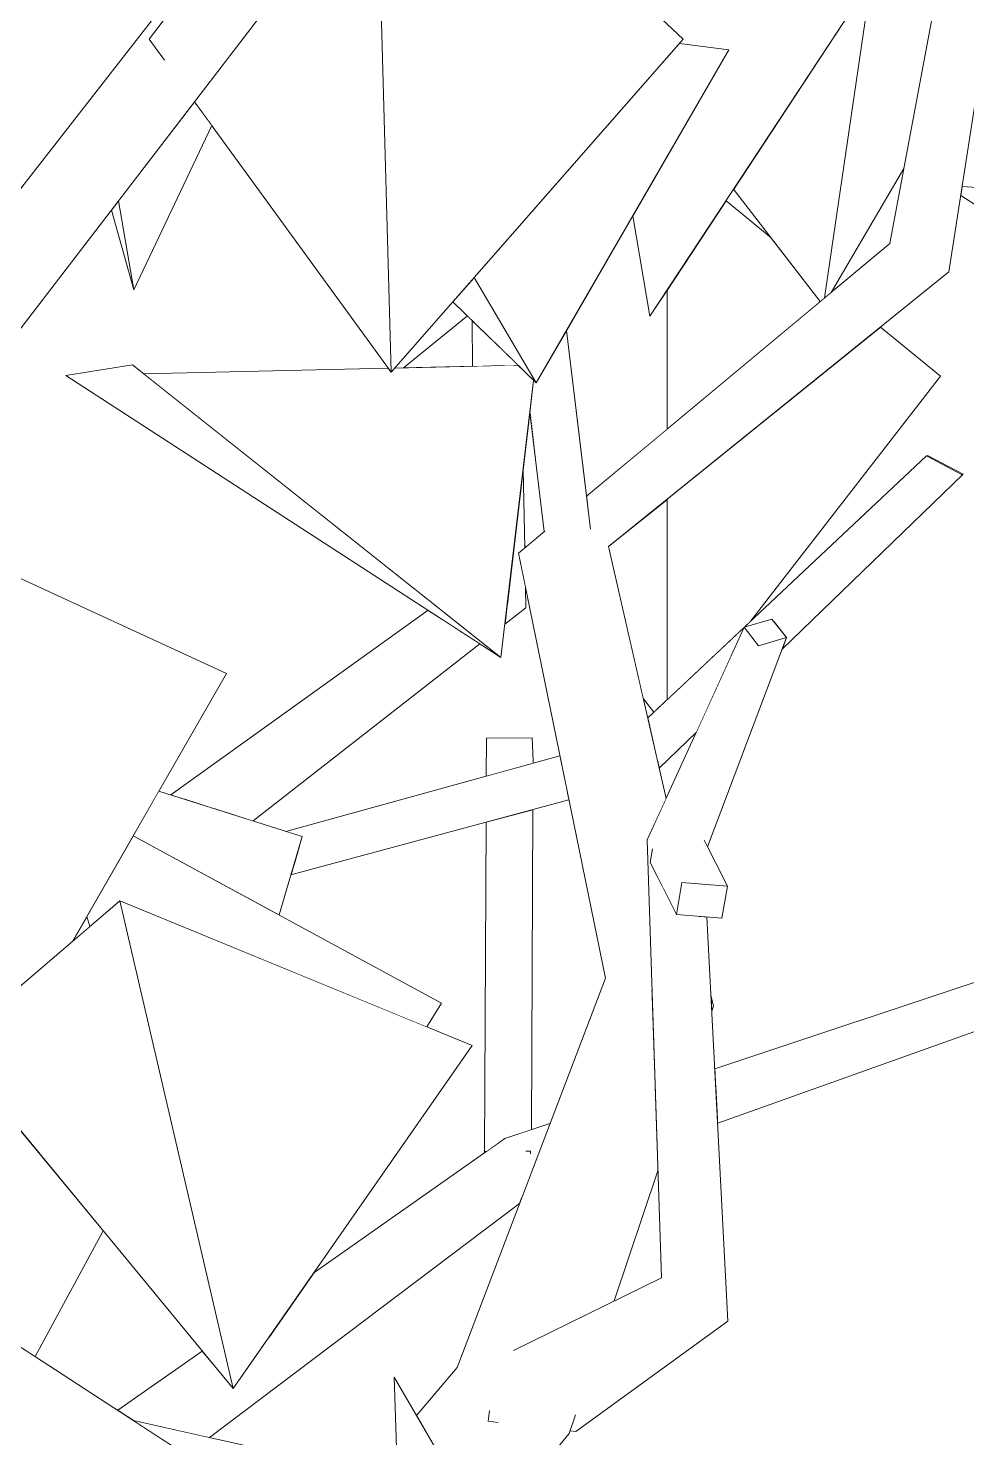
# Model space of a CAD drawing. Header units: millimetres. Extents: x -9413 to 8527, y -300 to 11224.
# Drawn here: x -5739 to -5138, y 2489 to 3392 of the extents above; entities that cross this region are included whole.
import ezdxf

# ---------------------------------------------------------------- set-up
doc = ezdxf.new("R2010")
doc.units = ezdxf.units.MM
doc.header["$MEASUREMENT"] = 0
doc.linetypes.add('Wipeout_Contour', pattern=[1000, 0, -1000])
doc.layers.add('Interior - Furniture', color=7, linetype='Continuous')
doc.layers.add('Interior - Furniture _Pen_No__4', color=7, linetype='Continuous', lineweight=20, true_color=0x029e21)

# ---------------------------------------------------------------- blocks, each defined once
blk = doc.blocks.new('Section Elem_40_6')
at = {"color": 254, "linetype": 'Wipeout_Contour', "lineweight": 0, "ltscale": 19768.81921}
blk.add_wipeout([(-5637.05, 3416.91), (-5661.67, 3384.8), (-5651.82, 3371.25)], dxfattribs=at).dxf.layer = 'Interior - Furniture'
at = {"color": 254, "linetype": 'Wipeout_Contour', "lineweight": 0, "ltscale": 25246.47593}
blk.add_wipeout([(-5454.73, 3204.58), (-5454.53, 3175.13), (-5442.43, 3175.41), (-5441.11, 3191.31)], dxfattribs=at).dxf.layer = 'Interior - Furniture'
at = {"color": 254, "linetype": 'Wipeout_Contour', "lineweight": 0, "ltscale": 48519.47693}
blk.add_wipeout([(-5342.13, 2949.93), (-5341.74, 2948.2), (-5288.46, 2990.08), (-5280.3, 3007.97), (-5262.55, 3013.18), (-5261.23, 3011.48), (-5141.12, 3105.9), (-5163.47, 3117.72)], dxfattribs=at).dxf.layer = 'Interior - Furniture'
at = {"color": 254, "linetype": 'Wipeout_Contour', "lineweight": 0, "ltscale": 18633.471421}
blk.add_wipeout([(-5432.25, 3022.25), (-5433.51, 3011.53), (-5420.2, 3020.51)], dxfattribs=at).dxf.layer = 'Interior - Furniture'
at = {"color": 254, "linetype": 'Wipeout_Contour', "lineweight": 0, "ltscale": 24677.707553}
blk.add_wipeout([(-5445.65, 2912.55), (-5416.25, 2920.65), (-5416.18, 2937.23), (-5445.55, 2936.97)], dxfattribs=at).dxf.layer = 'Interior - Furniture'
at = {"color": 254, "linetype": 'Wipeout_Contour', "lineweight": 0, "ltscale": 23496.523034}
blk.add_wipeout([(-5299.17, 2725.14), (-5298.59, 2713.99), (-5076.19, 2769.33), (-5083.51, 2796.91)], dxfattribs=at).dxf.layer = 'Interior - Furniture'
at = {"color": 254, "linetype": 'Wipeout_Contour', "lineweight": 0, "ltscale": 31629.050865}
blk.add_wipeout([(-5822.33, 2622.75), (-5805.19, 2586.69), (-5734.62, 2540.77), (-5691.1, 2621.39), (-5750.44, 2693.4)], dxfattribs=at).dxf.layer = 'Interior - Furniture'
at = {"color": 254, "linetype": 'Wipeout_Contour', "lineweight": 0, "ltscale": 30399.031644}
blk.add_wipeout([(-5585.6, 2552.14), (-5422.85, 2642.6), (-5416.52, 2659.24), (-5433.63, 2680.39), (-5556.13, 2594.42)], dxfattribs=at).dxf.layer = 'Interior - Furniture'
at = {"color": 254, "linetype": 'Wipeout_Contour', "lineweight": 0, "ltscale": 24751.99656}
blk.add_wipeout([(-5627.57, 2544.29), (-5681.68, 2506.32), (-5675.39, 2502.23), (-5618.82, 2533.67)], dxfattribs=at).dxf.layer = 'Interior - Furniture'
at = {"color": 254, "linetype": 'Wipeout_Contour', "lineweight": 0, "ltscale": 25317.979641}
blk.add_wipeout([(-5457.73, 3207.51), (-5498.56, 3174.13), (-5454.53, 3175.13), (-5454.73, 3204.58)], dxfattribs=at).dxf.layer = 'Interior - Furniture'
at = {"color": 254, "linetype": 'Wipeout_Contour', "lineweight": 0, "ltscale": 25212.913836}
blk.add_wipeout([(-5442.43, 3175.41), (-5439.28, 3175.48), (-5439.16, 3189.41), (-5441.11, 3191.31)], dxfattribs=at).dxf.layer = 'Interior - Furniture'
at = {"color": 254, "linetype": 'Wipeout_Contour', "lineweight": 0, "ltscale": 24167.76279}
blk.add_wipeout([(-5261.23, 3011.48), (-5253.36, 3001.38), (-5253.94, 2999.85), (-5141.12, 3105.9)], dxfattribs=at).dxf.layer = 'Interior - Furniture'
at = {"color": 254, "linetype": 'Wipeout_Contour', "lineweight": 0, "ltscale": 18628.369519}
blk.add_wipeout([(-5433.51, 3011.53), (-5433.7, 3009.96), (-5420.2, 3020.51)], dxfattribs=at).dxf.layer = 'Interior - Furniture'
at = {"color": 254, "linetype": 'Wipeout_Contour', "lineweight": 0, "ltscale": 30403.835696}
blk.add_wipeout([(-5288.46, 2990.08), (-5341.74, 2948.2), (-5335.94, 2922.78), (-5306.58, 2950.37), (-5305.25, 2953.28)], dxfattribs=at).dxf.layer = 'Interior - Furniture'
at = {"color": 254, "linetype": 'Wipeout_Contour', "lineweight": 0, "ltscale": 24621.430372}
blk.add_wipeout([(-5416.18, 2937.23), (-5416.25, 2920.65), (-5415.62, 2920.82), (-5415.61, 2922.42)], dxfattribs=at).dxf.layer = 'Interior - Furniture'
at = {"color": 254, "linetype": 'Wipeout_Contour', "lineweight": 0, "ltscale": 17676.456925}
blk.add_wipeout([(-5298.59, 2713.99), (-5297.35, 2690.2), (-5076.19, 2769.33)], dxfattribs=at).dxf.layer = 'Interior - Furniture'
at = {"color": 254, "linetype": 'Wipeout_Contour', "lineweight": 0, "ltscale": 18133.437527}
blk.add_wipeout([(-5433.63, 2680.39), (-5405.83, 2687.3), (-5404.81, 2689.98)], dxfattribs=at).dxf.layer = 'Interior - Furniture'
at = {"color": 254, "linetype": 'Wipeout_Contour', "lineweight": 0, "ltscale": 18198.714066}
blk.add_wipeout([(-5446.68, 2672.17), (-5446.64, 2671.26), (-5445.31, 2672.19)], dxfattribs=at).dxf.layer = 'Interior - Furniture'
at = {"color": 254, "linetype": 'Wipeout_Contour', "lineweight": 0, "ltscale": 18124.245096}
blk.add_wipeout([(-5420.18, 2672.4), (-5417.24, 2670.7), (-5417.31, 2672.43)], dxfattribs=at).dxf.layer = 'Interior - Furniture'
at = {"color": 254, "linetype": 'Wipeout_Contour', "lineweight": 0, "ltscale": 49065.825613}
blk.add_wipeout([(-5675.39, 2502.23), (-5671.57, 2499.75), (-5622.95, 2488.9), (-5424.3, 2638.79), (-5422.85, 2642.6), (-5585.6, 2552.14), (-5607.8, 2520.29), (-5618.82, 2533.67)], dxfattribs=at).dxf.layer = 'Interior - Furniture'
at = {"color": 254, "linetype": 'Wipeout_Contour', "lineweight": 0, "ltscale": 25182.152443}
blk.add_wipeout([(-5439.16, 3189.41), (-5439.28, 3175.48), (-5428.12, 3175.74), (-5427.89, 3178.43)], dxfattribs=at).dxf.layer = 'Interior - Furniture'
at = {"color": 254, "linetype": 'Wipeout_Contour', "lineweight": 0, "ltscale": 37334.475192}
blk.add_wipeout([(-5432.25, 3022.25), (-5420.2, 3020.51), (-5420.47, 3033.44), (-5424.98, 3055.51), (-5420.99, 3058.84), (-5422.02, 3109.02)], dxfattribs=at).dxf.layer = 'Interior - Furniture'
at = {"color": 254, "linetype": 'Wipeout_Contour', "lineweight": 0, "ltscale": 24112.143851}
blk.add_wipeout([(-5253.94, 2999.85), (-5254.15, 2999.3), (-5140.1, 3106.05), (-5141.12, 3105.9)], dxfattribs=at).dxf.layer = 'Interior - Furniture'
at = {"color": 254, "linetype": 'Wipeout_Contour', "lineweight": 0, "ltscale": 24311.14133}
blk.add_wipeout([(-5306.58, 2950.37), (-5335.94, 2922.78), (-5335.93, 2922.75), (-5306.69, 2950.12)], dxfattribs=at).dxf.layer = 'Interior - Furniture'
at = {"color": 254, "linetype": 'Wipeout_Contour', "lineweight": 0, "ltscale": 36538.470916}
blk.add_wipeout([(-5445.78, 2883.14), (-5446.68, 2672.17), (-5445.31, 2672.19), (-5433.63, 2680.39), (-5417.25, 2685.84), (-5416.38, 2891.05)], dxfattribs=at).dxf.layer = 'Interior - Furniture'
at = {"color": 254, "linetype": 'Wipeout_Contour', "lineweight": 0, "ltscale": 17935.478218}
blk.add_wipeout([(-5301.28, 2765.64), (-5301.17, 2763.67), (-5300.01, 2765.31)], dxfattribs=at).dxf.layer = 'Interior - Furniture'
at = {"color": 254, "linetype": 'Wipeout_Contour', "lineweight": 0, "ltscale": 50156.791921}
blk.add_wipeout([(-5638.29, 2478.09), (-5836.71, 2607.2), (-5832.17, 2467.91), (-5827.41, 2468.47), (-5801.11, 2428.16), (-5744.79, 2377.73), (-5766.56, 2375.17), (-5744.18, 2340.86)], dxfattribs=at).dxf.layer = 'Interior - Furniture'
at = {"color": 254, "linetype": 'Wipeout_Contour', "lineweight": 0, "ltscale": 53888.075536}
blk.add_wipeout([(-5490.24, 2503.07), (-5450.52, 2435.04), (-5392.4, 2491.4), (-5409.28, 2501.32), (-5437.95, 2498.59), (-5444.31, 2499.33), (-5443.47, 2506.2), (-5438.39, 2518.42), (-5464.34, 2533.66)], dxfattribs=at).dxf.layer = 'Interior - Furniture'
at = {"color": 254, "linetype": 'Wipeout_Contour', "lineweight": 0, "ltscale": 18864.654103}
blk.add_wipeout([(-5427.89, 3178.43), (-5428.12, 3175.74), (-5425.2, 3175.8)], dxfattribs=at).dxf.layer = 'Interior - Furniture'
at = {"color": 254, "linetype": 'Wipeout_Contour', "lineweight": 0, "ltscale": 18103.999208}
blk.add_wipeout([(-5254.15, 2999.3), (-5256.25, 2993.72), (-5140.1, 3106.05)], dxfattribs=at).dxf.layer = 'Interior - Furniture'
at = {"color": 254, "linetype": 'Wipeout_Contour', "lineweight": 0, "ltscale": 24306.763126}
blk.add_wipeout([(-5306.69, 2950.12), (-5335.93, 2922.75), (-5334.79, 2917.77), (-5310.92, 2940.85)], dxfattribs=at).dxf.layer = 'Interior - Furniture'
at = {"color": 254, "linetype": 'Wipeout_Contour', "lineweight": 0, "ltscale": 24371.390772}
blk.add_wipeout([(-5417.25, 2685.84), (-5416.62, 2686.05), (-5415.75, 2891.22), (-5416.38, 2891.05)], dxfattribs=at).dxf.layer = 'Interior - Furniture'
at = {"color": 254, "linetype": 'Wipeout_Contour', "lineweight": 0, "ltscale": 17933.514163}
blk.add_wipeout([(-5300.01, 2765.31), (-5301.17, 2763.67), (-5301.09, 2762.11)], dxfattribs=at).dxf.layer = 'Interior - Furniture'
at = {"color": 254, "linetype": 'Wipeout_Contour', "lineweight": 0, "ltscale": 18125.365404}
blk.add_wipeout([(-5417.3, 2674.04), (-5420.18, 2672.4), (-5417.31, 2672.43)], dxfattribs=at).dxf.layer = 'Interior - Furniture'
at = {"color": 254, "linetype": 'Wipeout_Contour', "lineweight": 0, "ltscale": 42765.326146}
blk.add_wipeout([(-5671.57, 2499.75), (-5638.29, 2478.09), (-5642.51, 2472.62), (-5530.77, 2462.36), (-5587.34, 2395.98), (-5571, 2390.03), (-5526.26, 2467.32)], dxfattribs=at).dxf.layer = 'Interior - Furniture'
at = {"color": 254, "linetype": 'Wipeout_Contour', "lineweight": 0, "ltscale": 17871.420176}
blk.add_wipeout([(-5392.4, 2491.4), (-5450.52, 2435.04), (-5445.79, 2426.94)], dxfattribs=at).dxf.layer = 'Interior - Furniture'
at = {"layer": 'Interior - Furniture _Pen_No__4', "linetype": 'Continuous'}
blk.add_line((-5526.26, 2467.32), (-5671.57, 2499.75), dxfattribs=at)
at = {"color": 254, "linetype": 'Wipeout_Contour', "lineweight": 0, "ltscale": 24074.794416}
blk.add_wipeout([(-5163.47, 3117.72), (-5141.12, 3105.9), (-5140.1, 3106.05), (-5162.45, 3117.88)], dxfattribs=at).dxf.layer = 'Interior - Furniture'
at = {"color": 254, "linetype": 'Wipeout_Contour', "lineweight": 0, "ltscale": 31061.861072}
blk.add_wipeout([(-5573.95, 2877.19), (-5563.58, 2873.89), (-5565.09, 2868.76), (-5394.17, 2904.88), (-5398.4, 2925.57)], dxfattribs=at).dxf.layer = 'Interior - Furniture'
at = {"color": 254, "linetype": 'Wipeout_Contour', "lineweight": 0, "ltscale": 17939.672109}
blk.add_wipeout([(-5301.63, 2772.39), (-5301.28, 2765.64), (-5300.01, 2765.31)], dxfattribs=at).dxf.layer = 'Interior - Furniture'
at = {"color": 254, "linetype": 'Wipeout_Contour', "lineweight": 0, "ltscale": 18121.399276}
blk.add_wipeout([(-5417.31, 2672.43), (-5417.24, 2670.7), (-5417.3, 2674.04)], dxfattribs=at).dxf.layer = 'Interior - Furniture'
at = {"color": 254, "linetype": 'Wipeout_Contour', "lineweight": 0, "ltscale": 17841.641339}
blk.add_wipeout([(-5409.28, 2501.32), (-5392.4, 2491.4), (-5388.37, 2503.37)], dxfattribs=at).dxf.layer = 'Interior - Furniture'
at = {"layer": 'Interior - Furniture _Pen_No__4', "linetype": 'Continuous'}
blk.add_line((-5141.12, 3105.9), (-5140.1, 3106.05), dxfattribs=at)
at = {"color": 254, "linetype": 'Wipeout_Contour', "lineweight": 0, "ltscale": 24612.483822}
blk.add_wipeout([(-5381.29, 3091.91), (-5380.4, 3084.62), (-5149.15, 3235.63), (-5187.03, 3253.74)], dxfattribs=at).dxf.layer = 'Interior - Furniture'
at = {"color": 254, "linetype": 'Wipeout_Contour', "lineweight": 0, "ltscale": 24771.280374}
blk.add_wipeout([(-5565.09, 2868.76), (-5568.72, 2856.38), (-5393.66, 2902.41), (-5394.17, 2904.88)], dxfattribs=at).dxf.layer = 'Interior - Furniture'
at = {"color": 254, "linetype": 'Wipeout_Contour', "lineweight": 0, "ltscale": 24076.726521}
blk.add_wipeout([(-5369.29, 2783.25), (-5464.34, 2533.66), (-5337.35, 2712.68), (-5339.37, 2775.5)], dxfattribs=at).dxf.layer = 'Interior - Furniture'
at = {"color": 254, "linetype": 'Wipeout_Contour', "lineweight": 0, "ltscale": 18448.94309}
blk.add_wipeout([(-5187.03, 3253.74), (-5124.19, 3396.21), (-5160.12, 3397.5)], dxfattribs=at).dxf.layer = 'Interior - Furniture'
at = {"color": 254, "linetype": 'Wipeout_Contour', "lineweight": 0, "ltscale": 24764.112873}
blk.add_wipeout([(-5569.29, 2854.44), (-5392.85, 2898.42), (-5393.66, 2902.41), (-5568.72, 2856.38)], dxfattribs=at).dxf.layer = 'Interior - Furniture'
at = {"color": 254, "linetype": 'Wipeout_Contour', "lineweight": 0, "ltscale": 41904.44626}
blk.add_wipeout([(-5337.35, 2712.68), (-5464.34, 2533.66), (-5438.39, 2518.42), (-5428.56, 2541.59), (-5428.21, 2544.75), (-5363.72, 2576.43), (-5335.65, 2659.67)], dxfattribs=at).dxf.layer = 'Interior - Furniture'
at = {"layer": 'Interior - Furniture _Pen_No__4', "linetype": 'Continuous'}
for p, q in [((-5433.63, 2680.39), (-5404.81, 2689.98)), ((-5446.68, 2672.17), (-5445.31, 2672.19)), ((-5446.64, 2671.26), (-5446.68, 2672.17)), ((-5420.22, 2672.4), (-5417.31, 2672.43)), ((-5417.31, 2672.43), (-5417.24, 2670.68))]:
    blk.add_line(p, q, dxfattribs=at)
at = {"color": 254, "linetype": 'Wipeout_Contour', "lineweight": 0, "ltscale": 24759.588697}
blk.add_wipeout([(-5570.75, 2849.47), (-5392.65, 2897.44), (-5392.85, 2898.42), (-5569.29, 2854.44)], dxfattribs=at).dxf.layer = 'Interior - Furniture'
at = {"color": 254, "linetype": 'Wipeout_Contour', "lineweight": 0, "ltscale": 23832.737775}
blk.add_wipeout([(-5428.56, 2541.59), (-5329.97, 2563), (-5333.44, 2591.3), (-5428.21, 2544.75)], dxfattribs=at).dxf.layer = 'Interior - Furniture'
at = {"color": 254, "linetype": 'Wipeout_Contour', "lineweight": 0, "ltscale": 37078.321676}
blk.add_wipeout([(-5406.52, 3056.89), (-5424.98, 3055.51), (-5369.29, 2783.25), (-5367.2, 3059.82), (-5399.31, 3057.43), (-5406.19, 3054.41)], dxfattribs=at).dxf.layer = 'Interior - Furniture'
at = {"color": 254, "linetype": 'Wipeout_Contour', "lineweight": 0, "ltscale": 25186.885915}
blk.add_wipeout([(-5482.82, 3018.85), (-5647.65, 2900.61), (-5639.48, 2898.01), (-5465.59, 3007.7)], dxfattribs=at).dxf.layer = 'Interior - Furniture'
at = {"color": 254, "linetype": 'Wipeout_Contour', "lineweight": 0, "ltscale": 37694.113373}
blk.add_wipeout([(-5701.57, 2822.67), (-5699.61, 2816.22), (-5680.34, 2832.7), (-5483.68, 2751.9), (-5474.21, 2767.25), (-5671.84, 2874.44)], dxfattribs=at).dxf.layer = 'Interior - Furniture'
at = {"color": 254, "linetype": 'Wipeout_Contour', "lineweight": 0, "ltscale": 29883.39099}
blk.add_wipeout([(-5443.47, 2506.2), (-5444.31, 2499.33), (-5329.97, 2563), (-5428.56, 2541.59), (-5438.39, 2518.42)], dxfattribs=at).dxf.layer = 'Interior - Furniture'
at = {"layer": 'Interior - Furniture _Pen_No__4', "linetype": 'Continuous'}
for p, q in [((-5416.18, 2937.23), (-5415.61, 2922.42)), ((-5415.62, 2920.82), (-5415.61, 2922.42)), ((-5416.62, 2686.05), (-5415.75, 2891.22))]:
    blk.add_line(p, q, dxfattribs=at)
at = {"color": 254, "linetype": 'Wipeout_Contour', "lineweight": 0, "ltscale": 18662.186598}
blk.add_wipeout([(-5408.12, 3069.56), (-5424.98, 3055.51), (-5407.77, 3066.75)], dxfattribs=at).dxf.layer = 'Interior - Furniture'
at = {"color": 254, "linetype": 'Wipeout_Contour', "lineweight": 0, "ltscale": 30375.984735}
blk.add_wipeout([(-5369.29, 2783.25), (-5339.37, 2775.5), (-5342.47, 2871.71), (-5330.35, 2898.28), (-5367.2, 3059.82)], dxfattribs=at).dxf.layer = 'Interior - Furniture'
at = {"color": 254, "linetype": 'Wipeout_Contour', "lineweight": 0, "ltscale": 25135.681849}
blk.add_wipeout([(-5465.59, 3007.7), (-5639.48, 2898.01), (-5619.91, 2891.79), (-5463.71, 3006.49)], dxfattribs=at).dxf.layer = 'Interior - Furniture'
at = {"color": 254, "linetype": 'Wipeout_Contour', "lineweight": 0, "ltscale": 19082.948498}
blk.add_wipeout([(-5710.71, 2806.74), (-5699.61, 2816.22), (-5701.57, 2822.67)], dxfattribs=at).dxf.layer = 'Interior - Furniture'
at = {"color": 254, "linetype": 'Wipeout_Contour', "lineweight": 0, "ltscale": 17784.215557}
blk.add_wipeout([(-5329.97, 2563), (-5444.31, 2499.33), (-5290.76, 2563.34)], dxfattribs=at).dxf.layer = 'Interior - Furniture'
at = {"color": 254, "linetype": 'Wipeout_Contour', "lineweight": 0, "ltscale": 30858.283999}
blk.add_wipeout([(-5378.74, 3070.99), (-5399.31, 3057.43), (-5367.2, 3059.82), (-5149.15, 3235.63), (-5380.4, 3084.62)], dxfattribs=at).dxf.layer = 'Interior - Furniture'
at = {"color": 254, "linetype": 'Wipeout_Contour', "lineweight": 0, "ltscale": 18654.172119}
blk.add_wipeout([(-5407.77, 3066.75), (-5424.98, 3055.51), (-5406.52, 3056.89)], dxfattribs=at).dxf.layer = 'Interior - Furniture'
at = {"color": 254, "linetype": 'Wipeout_Contour', "lineweight": 0, "ltscale": 25093.067854}
blk.add_wipeout([(-5463.71, 3006.49), (-5619.91, 2891.79), (-5613.9, 2889.88), (-5452.12, 2998.99)], dxfattribs=at).dxf.layer = 'Interior - Furniture'
at = {"color": 254, "linetype": 'Wipeout_Contour', "lineweight": 0, "ltscale": 30156.557293}
blk.add_wipeout([(-5342.47, 2871.71), (-5333.44, 2591.3), (-5333.63, 2843.4), (-5340.67, 2857.33), (-5339.2, 2865.83)], dxfattribs=at).dxf.layer = 'Interior - Furniture'
at = {"color": 254, "linetype": 'Wipeout_Contour', "lineweight": 0, "ltscale": 41630.575793}
blk.add_wipeout([(-5444.31, 2499.33), (-5437.95, 2498.59), (-5409.28, 2501.32), (-5388.37, 2503.37), (-5391.8, 2493.2), (-5388.27, 2492.79), (-5290.76, 2563.34)], dxfattribs=at).dxf.layer = 'Interior - Furniture'
at = {"color": 254, "linetype": 'Wipeout_Contour', "lineweight": 0, "ltscale": 24732.217266}
blk.add_wipeout([(-5287.14, 3288.6), (-5231.58, 3216.63), (-5228.82, 3218.92), (-5198.96, 3422.41)], dxfattribs=at).dxf.layer = 'Interior - Furniture'
at = {"color": 254, "linetype": 'Wipeout_Contour', "lineweight": 0, "ltscale": 18351.812929}
blk.add_wipeout([(-5124.19, 3396.21), (-5187.03, 3253.74), (-5149.15, 3235.63)], dxfattribs=at).dxf.layer = 'Interior - Furniture'
at = {"color": 254, "linetype": 'Wipeout_Contour', "lineweight": 0, "ltscale": 43604.612868}
blk.add_wipeout([(-5417.71, 3145.57), (-5408.41, 3069.32), (-5408.12, 3069.56), (-5407.77, 3066.75), (-5406.52, 3056.89), (-5406.19, 3054.41), (-5417.51, 3147.23)], dxfattribs=at).dxf.layer = 'Interior - Furniture'
at = {"color": 254, "linetype": 'Wipeout_Contour', "lineweight": 0, "ltscale": 18205.987548}
blk.add_wipeout([(-5280.3, 3007.97), (-5342.47, 2871.71), (-5271.11, 2996.17)], dxfattribs=at).dxf.layer = 'Interior - Furniture'
at = {"color": 254, "linetype": 'Wipeout_Contour', "lineweight": 0, "ltscale": 25050.858594}
blk.add_wipeout([(-5452.12, 2998.99), (-5613.9, 2889.88), (-5595.02, 2883.88), (-5449.73, 2997.44)], dxfattribs=at).dxf.layer = 'Interior - Furniture'
at = {"color": 254, "linetype": 'Wipeout_Contour', "lineweight": 0, "ltscale": 23931.205157}
blk.add_wipeout([(-5333.63, 2843.4), (-5333.44, 2591.3), (-5329.97, 2563), (-5333.48, 2843.11)], dxfattribs=at).dxf.layer = 'Interior - Furniture'
at = {"layer": 'Interior - Furniture _Pen_No__4', "linetype": 'Continuous'}
for p, q in [((-5445.65, 2912.55), (-5445.55, 2936.97)), ((-5445.55, 2936.97), (-5416.18, 2937.23)), ((-5446.68, 2672.17), (-5445.78, 2883.14))]:
    blk.add_line(p, q, dxfattribs=at)
at = {"color": 254, "linetype": 'Wipeout_Contour', "lineweight": 0, "ltscale": 37046.484978}
blk.add_wipeout([(-5228.82, 3218.92), (-5224.58, 3222.46), (-5178.02, 3301.85), (-5160.18, 3397.18), (-5184.86, 3443.8), (-5198.96, 3422.41)], dxfattribs=at).dxf.layer = 'Interior - Furniture'
at = {"color": 254, "linetype": 'Wipeout_Contour', "lineweight": 0, "ltscale": 24152.851245}
blk.add_wipeout([(-5140.63, 3290.45), (-5141.53, 3284.62), (-5007.22, 3198.22), (-5029.99, 3282.64)], dxfattribs=at).dxf.layer = 'Interior - Furniture'
at = {"color": 254, "linetype": 'Wipeout_Contour', "lineweight": 0, "ltscale": 43686.904195}
blk.add_wipeout([(-5417.51, 3147.23), (-5406.19, 3054.41), (-5399.31, 3057.43), (-5378.74, 3070.99), (-5394.23, 3198), (-5413.6, 3164.5), (-5415.28, 3166.14)], dxfattribs=at).dxf.layer = 'Interior - Furniture'
at = {"color": 254, "linetype": 'Wipeout_Contour', "lineweight": 0, "ltscale": 36358.733283}
blk.add_wipeout([(-5271.11, 2996.17), (-5342.47, 2871.71), (-5339.2, 2865.83), (-5339.16, 2866.07), (-5336.07, 2875.75), (-5326.52, 2871.79)], dxfattribs=at).dxf.layer = 'Interior - Furniture'
at = {"color": 254, "linetype": 'Wipeout_Contour', "lineweight": 0, "ltscale": 23997.503199}
blk.add_wipeout([(-5333.48, 2843.11), (-5329.97, 2563), (-5309.3, 2822.74), (-5323.77, 2823.9)], dxfattribs=at).dxf.layer = 'Interior - Furniture'
at = {"layer": 'Interior - Furniture _Pen_No__4', "linetype": 'Continuous'}
blk.add_line((-5363.72, 2576.43), (-5335.65, 2659.67), dxfattribs=at)
at = {"color": 254, "linetype": 'Wipeout_Contour', "lineweight": 0, "ltscale": 37392.504276}
blk.add_wipeout([(-5351.63, 3271.66), (-5394.23, 3198), (-5381.29, 3091.91), (-5329.8, 3134.8), (-5329.8, 3223.86), (-5340.75, 3207.25)], dxfattribs=at).dxf.layer = 'Interior - Furniture'
at = {"color": 254, "linetype": 'Wipeout_Contour', "lineweight": 0, "ltscale": 18414.745966}
blk.add_wipeout([(-5223.15, 3224.91), (-5224.58, 3222.46), (-5222.39, 3224.29)], dxfattribs=at).dxf.layer = 'Interior - Furniture'
at = {"color": 254, "linetype": 'Wipeout_Contour', "lineweight": 0, "ltscale": 31181.531203}
blk.add_wipeout([(-5422.02, 3109.02), (-5421.02, 3060.32), (-5420.31, 3059.4), (-5408.41, 3069.32), (-5417.71, 3145.57)], dxfattribs=at).dxf.layer = 'Interior - Furniture'
at = {"color": 254, "linetype": 'Wipeout_Contour', "lineweight": 0, "ltscale": 24214.457669}
blk.add_wipeout([(-5271.11, 2996.17), (-5326.52, 2871.79), (-5324.79, 2871.84), (-5253.36, 3001.38)], dxfattribs=at).dxf.layer = 'Interior - Furniture'
at = {"color": 254, "linetype": 'Wipeout_Contour', "lineweight": 0, "ltscale": 23814.762527}
blk.add_wipeout([(-5329.97, 2563), (-5290.76, 2563.34), (-5304.23, 2822.33), (-5309.3, 2822.74)], dxfattribs=at).dxf.layer = 'Interior - Furniture'
at = {"layer": 'Interior - Furniture _Pen_No__4', "linetype": 'Continuous'}
for p, q in [((-5299.17, 2725.14), (-5083.51, 2796.91)), ((-5300.01, 2765.31), (-5301.63, 2772.39)), ((-5301.09, 2762.11), (-5300.01, 2765.31)), ((-5297.35, 2690.2), (-5076.19, 2769.33)), ((-5428.22, 2544.75), (-5333.44, 2591.3))]:
    blk.add_line(p, q, dxfattribs=at)
at = {"color": 254, "linetype": 'Wipeout_Contour', "lineweight": 0, "ltscale": 30970.207229}
blk.add_wipeout([(-5329.8, 3223.86), (-5329.8, 3134.8), (-5231.58, 3216.63), (-5263.33, 3257.76), (-5292.01, 3281.2)], dxfattribs=at).dxf.layer = 'Interior - Furniture'
at = {"color": 254, "linetype": 'Wipeout_Contour', "lineweight": 0, "ltscale": 30648.395073}
blk.add_wipeout([(-5367.2, 3059.82), (-5344.92, 2962.17), (-5338.26, 2953.57), (-5329.8, 2961.51), (-5329.8, 3089.98)], dxfattribs=at).dxf.layer = 'Interior - Furniture'
at = {"color": 254, "linetype": 'Wipeout_Contour', "lineweight": 0, "ltscale": 24162.022939}
blk.add_wipeout([(-5324.79, 2871.84), (-5306.09, 2871.69), (-5303.9, 2867.37), (-5253.36, 3001.38)], dxfattribs=at).dxf.layer = 'Interior - Furniture'
at = {"color": 254, "linetype": 'Wipeout_Contour', "lineweight": 0, "ltscale": 24064.872133}
blk.add_wipeout([(-5291.11, 2842.07), (-5320.23, 2844.41), (-5323.77, 2823.9), (-5294.65, 2821.56)], dxfattribs=at).dxf.layer = 'Interior - Furniture'
at = {"layer": 'Interior - Furniture _Pen_No__4', "linetype": 'Continuous'}
for p, q in [((-5338.26, 2953.57), (-5344.92, 2962.17)), ((-5334.79, 2917.77), (-5310.92, 2940.85)), ((-5290.76, 2563.34), (-5304.23, 2822.33))]:
    blk.add_line(p, q, dxfattribs=at)
at = {"color": 254, "linetype": 'Wipeout_Contour', "lineweight": 0, "ltscale": 55234.520462}
blk.add_wipeout([(-5269.68, 3542.89), (-5138.67, 3401.69), (-5124.19, 3396.21), (-5125.54, 3387.54), (-5030.73, 3285.36), (-5036.43, 3306.51), (-5090.11, 3412.45), (-5068.75, 3429.41), (-5082.52, 3459.58)], dxfattribs=at).dxf.layer = 'Interior - Furniture'
at = {"color": 254, "linetype": 'Wipeout_Contour', "lineweight": 0, "ltscale": 24254.529846}
blk.add_wipeout([(-5280.3, 3007.97), (-5271.11, 2996.17), (-5253.36, 3001.38), (-5262.55, 3013.18)], dxfattribs=at).dxf.layer = 'Interior - Furniture'
at = {"color": 254, "linetype": 'Wipeout_Contour', "lineweight": 0, "ltscale": 36235.07611}
blk.add_wipeout([(-5326.52, 2871.79), (-5336.07, 2875.75), (-5320.23, 2844.41), (-5291.11, 2842.07), (-5306.09, 2871.69), (-5324.79, 2871.84)], dxfattribs=at).dxf.layer = 'Interior - Furniture'
at = {"layer": 'Interior - Furniture _Pen_No__4', "linetype": 'Continuous'}
for p in [(-5306.09, 2871.69), (-5294.65, 2821.56)]:
    blk.add_line(p, (-5291.11, 2842.07), dxfattribs=at)
at = {"color": 254, "linetype": 'Wipeout_Contour', "lineweight": 0, "ltscale": 43034.706843}
blk.add_wipeout([(-5045.15, 3487.58), (-5197.18, 3623.78), (-5123.15, 3477.66), (-5082.52, 3459.58), (-5068.75, 3429.41), (-5090.11, 3412.45), (-5011.36, 3257.03)], dxfattribs=at).dxf.layer = 'Interior - Furniture'
at = {"color": 254, "linetype": 'Wipeout_Contour', "lineweight": 0, "ltscale": 30483.557923}
blk.add_wipeout([(-5329.8, 3089.98), (-5329.8, 2961.51), (-5276.02, 3012.02), (-5154.49, 3168.78), (-5193.01, 3200.27)], dxfattribs=at).dxf.layer = 'Interior - Furniture'
at = {"color": 254, "linetype": 'Wipeout_Contour', "lineweight": 0, "ltscale": 30237.484801}
blk.add_wipeout([(-5340.67, 2857.33), (-5323.77, 2823.9), (-5320.23, 2844.41), (-5336.07, 2875.75), (-5339.16, 2866.07)], dxfattribs=at).dxf.layer = 'Interior - Furniture'
at = {"layer": 'Interior - Furniture _Pen_No__4', "linetype": 'Continuous'}
for p, q in [((-5149.15, 3235.63), (-5124.19, 3396.21)), ((-5029.99, 3282.64), (-5140.63, 3290.45)), ((-5141.53, 3284.62), (-5007.22, 3198.22)), ((-5154.49, 3168.78), (-5193.01, 3200.27)), ((-5276.02, 3012.02), (-5154.49, 3168.78)), ((-5342.13, 2949.93), (-5163.47, 3117.72)), ((-5162.45, 3117.88), (-5163.47, 3117.72)), ((-5163.47, 3117.72), (-5141.12, 3105.9)), ((-5140.1, 3106.05), (-5162.45, 3117.88)), ((-5256.25, 2993.72), (-5140.1, 3106.05)), ((-5329.8, 3089.98), (-5329.8, 2961.51)), ((-5330.35, 2898.28), (-5367.2, 3059.82)), ((-5342.47, 2871.71), (-5280.3, 3007.97)), ((-5262.55, 3013.18), (-5280.3, 3007.97)), ((-5280.3, 3007.97), (-5271.11, 2996.17)), ((-5253.36, 3001.38), (-5262.55, 3013.18)), ((-5303.9, 2867.37), (-5253.36, 3001.38)), ((-5271.11, 2996.17), (-5253.36, 3001.38)), ((-5333.44, 2591.3), (-5342.47, 2871.71)), ((-5339.16, 2866.09), (-5340.67, 2857.33)), ((-5340.67, 2857.33), (-5323.77, 2823.9)), ((-5320.23, 2844.41), (-5323.77, 2823.9)), ((-5291.11, 2842.07), (-5320.23, 2844.41)), ((-5323.77, 2823.9), (-5294.65, 2821.56))]:
    blk.add_line(p, q, dxfattribs=at)
at = {"color": 254, "linetype": 'Wipeout_Contour', "lineweight": 0, "ltscale": 50285.385534}
blk.add_wipeout([(-5375.46, 3437.94), (-5319.41, 3384.8), (-5321.88, 3381.99), (-5290.24, 3377.82), (-5351.63, 3271.66), (-5340.75, 3207.25), (-5181.9, 3448.29), (-5228.61, 3498.64)], dxfattribs=at).dxf.layer = 'Interior - Furniture'
at = {"layer": 'Interior - Furniture _Pen_No__4', "linetype": 'Continuous'}
for p, q in [((-5198.96, 3422.41), (-5228.82, 3218.92)), ((-5187.03, 3253.74), (-5160.12, 3397.5)), ((-5224.58, 3222.46), (-5178.02, 3301.85)), ((-5222.39, 3224.29), (-5223.15, 3224.91))]:
    blk.add_line(p, q, dxfattribs=at)
at = {"color": 254, "linetype": 'Wipeout_Contour', "lineweight": 0, "ltscale": 19232.493223}
blk.add_wipeout([(-5506.62, 3171.3), (-5319.41, 3384.8), (-5517.63, 3572.72)], dxfattribs=at).dxf.layer = 'Interior - Furniture'
at = {"color": 254, "linetype": 'Wipeout_Contour', "lineweight": 0, "ltscale": 32610.862514}
blk.add_wipeout([(-5632.5, 3344.64), (-5506.62, 3171.3), (-5517.63, 3572.72), (-5628.08, 3428.62), (-5586.68, 3404.31)], dxfattribs=at).dxf.layer = 'Interior - Furniture'
at = {"color": 254, "linetype": 'Wipeout_Contour', "lineweight": 0, "ltscale": 26168.812989}
blk.add_wipeout([(-5632.5, 3344.64), (-5681.25, 3281.15), (-5671.46, 3224.19), (-5621.43, 3329.39)], dxfattribs=at).dxf.layer = 'Interior - Furniture'
at = {"color": 254, "linetype": 'Wipeout_Contour', "lineweight": 0, "ltscale": 44322.950751}
blk.add_wipeout([(-5508.51, 3173.9), (-5665.16, 3170.34), (-5436.21, 2988.68), (-5415.28, 3166.14), (-5425.2, 3175.8), (-5504.25, 3174), (-5506.62, 3171.3)], dxfattribs=at).dxf.layer = 'Interior - Furniture'
at = {"layer": 'Interior - Furniture _Pen_No__4', "linetype": 'Continuous'}
for p, q in [((-5408.41, 3069.32), (-5417.71, 3145.57)), ((-5420.99, 3058.84), (-5422.02, 3109.02)), ((-5424.98, 3055.51), (-5408.12, 3069.56)), ((-5369.29, 2783.25), (-5424.98, 3055.51)), ((-5420.31, 3059.4), (-5421.02, 3060.32)), ((-5420.2, 3020.51), (-5420.47, 3033.44))]:
    blk.add_line(p, q, dxfattribs=at)
at = {"color": 254, "linetype": 'Wipeout_Contour', "lineweight": 0, "ltscale": 19646.257303}
blk.add_wipeout([(-5681.25, 3281.15), (-5685.78, 3275.26), (-5671.46, 3224.19)], dxfattribs=at).dxf.layer = 'Interior - Furniture'
at = {"color": 254, "linetype": 'Wipeout_Contour', "lineweight": 0, "ltscale": 19239.493315}
blk.add_wipeout([(-5436.21, 2988.68), (-5672.37, 3176.05), (-5715.07, 3169.2)], dxfattribs=at).dxf.layer = 'Interior - Furniture'
at = {"layer": 'Interior - Furniture _Pen_No__4', "linetype": 'Continuous'}
for p, q in [((-5517.63, 3572.72), (-5506.62, 3171.3)), ((-5672.37, 3176.05), (-5715.07, 3169.2)), ((-5508.51, 3173.9), (-5665.16, 3170.34)), ((-5433.7, 3009.96), (-5420.2, 3020.51))]:
    blk.add_line(p, q, dxfattribs=at)
at = {"color": 254, "linetype": 'Wipeout_Contour', "lineweight": 0, "ltscale": 46835.390627}
blk.add_wipeout([(-5781.08, 3645.37), (-5777.13, 3492.04), (-5693.98, 3526.15), (-5775.31, 3421.56), (-5771.18, 3261.62), (-5769.85, 3255.97), (-5587.57, 3489.52)], dxfattribs=at).dxf.layer = 'Interior - Furniture'
at = {"color": 254, "linetype": 'Wipeout_Contour', "lineweight": 0, "ltscale": 25192.273771}
blk.add_wipeout([(-5321.88, 3381.99), (-5453.43, 3231.96), (-5413.6, 3164.5), (-5290.24, 3377.82)], dxfattribs=at).dxf.layer = 'Interior - Furniture'
at = {"color": 254, "linetype": 'Wipeout_Contour', "lineweight": 0, "ltscale": 57764.04401}
blk.add_wipeout([(-5802.79, 3066.21), (-5834.83, 2963.25), (-5761.39, 2763.43), (-5757.28, 2766.95), (-5757.46, 2767.25), (-5749.61, 2801.58), (-5743.58, 2778.65), (-5710.71, 2806.74), (-5612.14, 2978.42)], dxfattribs=at).dxf.layer = 'Interior - Furniture'
at = {"layer": 'Interior - Furniture _Pen_No__4', "linetype": 'Continuous'}
for p, q in [((-5319.41, 3384.8), (-5517.63, 3572.72)), ((-5769.87, 3255.95), (-5587.57, 3489.52)), ((-5181.9, 3448.29), (-5340.75, 3207.25)), ((-5661.67, 3384.8), (-5637.02, 3416.95)), ((-5757.82, 3181.45), (-5586.68, 3404.31)), ((-5651.81, 3371.23), (-5661.67, 3384.8)), ((-5290.24, 3377.82), (-5321.88, 3381.99)), ((-5506.62, 3171.3), (-5632.5, 3344.64)), ((-5671.46, 3224.19), (-5621.43, 3329.39)), ((-5231.58, 3216.63), (-5287.14, 3288.6)), ((-5671.46, 3224.19), (-5681.25, 3281.15)), ((-5263.33, 3257.76), (-5292.01, 3281.2)), ((-5685.78, 3275.26), (-5671.46, 3224.19)), ((-5340.75, 3207.25), (-5351.63, 3271.66)), ((-5381.29, 3091.91), (-5187.03, 3253.74)), ((-5367.2, 3059.82), (-5149.15, 3235.63)), ((-5329.8, 3223.86), (-5329.8, 3134.8)), ((-5378.73, 3070.93), (-5394.23, 3198)), ((-5612.14, 2978.42), (-5802.79, 3066.21))]:
    blk.add_line(p, q, dxfattribs=at)
at = {"color": 254, "linetype": 'Wipeout_Contour', "lineweight": 0, "ltscale": 18952.788046}
blk.add_wipeout([(-5466.97, 3216.52), (-5413.6, 3164.5), (-5453.43, 3231.96)], dxfattribs=at).dxf.layer = 'Interior - Furniture'
at = {"color": 254, "linetype": 'Wipeout_Contour', "lineweight": 0, "ltscale": 25230.057088}
blk.add_wipeout([(-5671.84, 2874.44), (-5578.32, 2823.71), (-5563.58, 2873.89), (-5655.41, 2903.07)], dxfattribs=at).dxf.layer = 'Interior - Furniture'
at = {"layer": 'Interior - Furniture _Pen_No__4', "linetype": 'Continuous'}
for p, q in [((-5506.62, 3171.3), (-5319.41, 3384.8)), ((-5413.6, 3164.5), (-5290.24, 3377.82)), ((-5453.43, 3231.96), (-5413.6, 3164.5)), ((-5413.6, 3164.5), (-5466.97, 3216.52)), ((-5498.56, 3174.13), (-5457.73, 3207.51)), ((-5454.53, 3175.13), (-5454.73, 3204.58)), ((-5436.21, 2988.68), (-5672.37, 3176.05)), ((-5425.2, 3175.8), (-5504.25, 3174)), ((-5715.07, 3169.2), (-5436.21, 2988.68)), ((-5436.21, 2988.68), (-5415.28, 3166.14)), ((-5647.65, 2900.61), (-5482.82, 3018.85)), ((-5595.02, 2883.88), (-5449.73, 2997.44)), ((-5573.95, 2877.19), (-5398.4, 2925.57)), ((-5563.58, 2873.89), (-5655.41, 2903.07)), ((-5570.75, 2849.47), (-5392.65, 2897.44))]:
    blk.add_line(p, q, dxfattribs=at)
at = {"color": 254, "linetype": 'Wipeout_Contour', "lineweight": 0, "ltscale": 18599.701293}
blk.add_wipeout([(-5607.8, 2520.29), (-5454.68, 2739.99), (-5680.34, 2832.7)], dxfattribs=at).dxf.layer = 'Interior - Furniture'
at = {"layer": 'Interior - Furniture _Pen_No__4', "linetype": 'Continuous'}
for p, q in [((-5578.32, 2823.71), (-5563.58, 2873.89)), ((-5464.34, 2533.66), (-5369.29, 2783.25)), ((-5483.68, 2751.9), (-5474.21, 2767.25)), ((-5556.13, 2594.42), (-5433.63, 2680.39))]:
    blk.add_line(p, q, dxfattribs=at)
at = {"color": 254, "linetype": 'Wipeout_Contour', "lineweight": 0, "ltscale": 18900.292248}
blk.add_wipeout([(-5607.8, 2520.29), (-5680.34, 2832.7), (-5788.83, 2739.99)], dxfattribs=at).dxf.layer = 'Interior - Furniture'
at = {"color": 254, "linetype": 'Wipeout_Contour', "lineweight": 0, "ltscale": 71140.217668}
blk.add_wipeout([(-5504.55, 2527.57), (-5499.11, 2363.84), (-5465.52, 2351.6), (-5450.24, 2354.81), (-5448.02, 2345.22), (-5418.61, 2334.51), (-5438.48, 2304.07), (-5436.67, 2296.24), (-5460.54, 2270.27), (-5468.51, 2258.06), (-5435.38, 2228.49), (-5386.76, 2325.83)], dxfattribs=at).dxf.layer = 'Interior - Furniture'
at = {"layer": 'Interior - Furniture _Pen_No__4', "linetype": 'Continuous'}
for p, q in [((-5710.71, 2806.74), (-5612.14, 2978.42)), ((-5474.21, 2767.25), (-5671.84, 2874.44)), ((-5788.83, 2739.99), (-5680.34, 2832.7)), ((-5454.68, 2739.99), (-5680.34, 2832.7)), ((-5680.34, 2832.7), (-5607.8, 2520.29)), ((-5701.57, 2822.67), (-5699.61, 2816.22)), ((-5607.8, 2520.29), (-5788.83, 2739.99)), ((-5607.8, 2520.29), (-5454.68, 2739.99)), ((-5622.95, 2488.9), (-5424.3, 2638.79)), ((-5734.62, 2540.77), (-5691.1, 2621.39)), ((-5638.29, 2478.09), (-5836.71, 2607.2)), ((-5388.27, 2492.79), (-5290.76, 2563.34)), ((-5681.68, 2506.32), (-5627.57, 2544.29)), ((-5490.24, 2503.07), (-5464.34, 2533.66)), ((-5386.76, 2325.83), (-5504.55, 2527.57)), ((-5504.55, 2527.57), (-5499.11, 2363.84)), ((-5443.47, 2506.24), (-5444.31, 2499.33)), ((-5392.4, 2491.4), (-5388.36, 2503.38)), ((-5444.31, 2499.33), (-5437.91, 2498.58)), ((-5391.8, 2493.2), (-5388.27, 2492.79)), ((-5445.79, 2426.94), (-5392.4, 2491.4))]:
    blk.add_line(p, q, dxfattribs=at)

msp = doc.modelspace()

# ---------------------------------------------------------------- block references
at = {"layer": 'Interior - Furniture'}
msp.add_blockref('Section Elem_40_6', (0, 0), dxfattribs=at)

doc.saveas('drawing.dxf')
